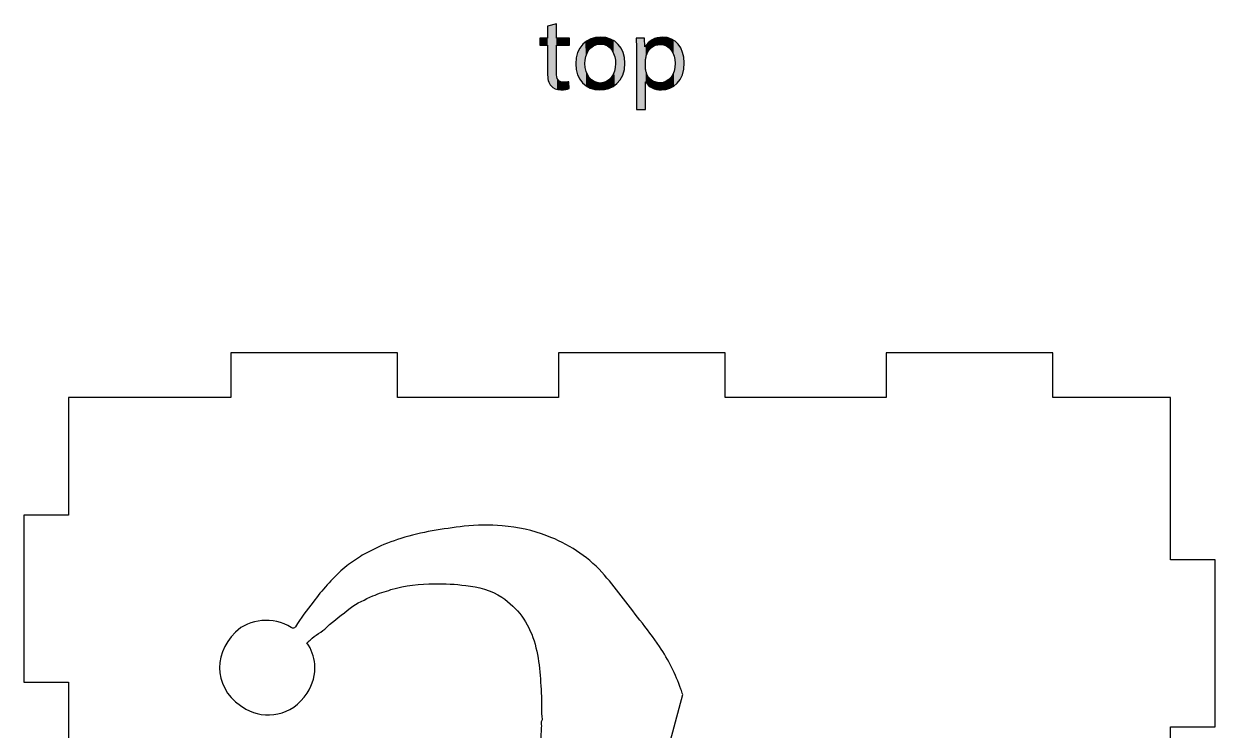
# Model space of a CAD drawing. Extents: x 33 to 452, y -592 to -16.
# Drawn here: x 33.6 to 113.6, y -63.9 to -16.5 of the extents above; entities that cross this region are included whole.
import ezdxf

# ---------------------------------------------------------------- set-up
doc = ezdxf.new("R2010")
doc.units = 0
doc.layers.add('LAYER_1', color=7, linetype='CONTINUOUS')

# ---------------------------------------------------------------- blocks, each defined once
blk = doc.blocks.new('*U4')
at = {"layer": 'LAYER_1', "color": 250}
for points in [[(68.761, -20.024), (68.749, -16.615), (68.761, -16.612)], [(68.749, -19.743), (68.749, -16.615), (68.761, -20.024)], [(68.802, -20.265), (68.761, -16.612), (68.802, -16.601)], [(68.761, -20.024), (68.761, -16.612), (68.802, -20.265)], [(68.876, -20.467), (68.802, -16.601), (68.876, -16.581)], [(68.802, -20.265), (68.802, -16.601), (68.876, -20.467)], [(68.987, -20.625), (68.876, -16.581), (68.987, -16.552)], [(68.876, -20.467), (68.876, -16.581), (68.987, -20.625)], [(69.112, -20.736), (68.987, -16.552), (69.112, -16.518)], [(68.987, -20.625), (68.987, -16.552), (69.112, -20.736)], [(69.267, -20.817), (69.112, -16.518), (69.267, -16.477)], [(69.112, -20.736), (69.112, -16.518), (69.267, -20.817)], [(69.351, -20.84), (69.267, -16.477), (69.351, -16.454)], [(69.267, -20.817), (69.267, -16.477), (69.351, -20.84)], [(68.224, -17.896), (68.224, -17.427), (68.749, -17.896)], [(68.749, -17.896), (68.224, -17.427), (68.749, -17.427)], [(69.351, -20.84), (69.351, -19.722), (69.375, -20.847)], [(69.375, -20.847), (69.375, -20.002), (69.406, -20.856)], [(69.406, -20.856), (69.406, -20.115), (69.447, -20.867)], [(69.447, -20.867), (69.447, -20.197), (69.453, -20.867)], [(69.453, -20.867), (69.453, -20.209), (69.516, -20.873)], [(69.516, -20.873), (69.516, -20.283), (69.596, -20.879)], [(69.596, -20.879), (69.596, -20.336), (69.652, -20.884)], [(69.969, -20.86), (69.812, -20.38), (69.969, -20.37)], [(70.022, -20.846), (69.969, -20.37), (70.022, -20.367)], [(70.169, -20.807), (70.022, -20.367), (70.169, -20.338)]]:
    blk.add_solid(points, dxfattribs=at)
at = {"layer": 'LAYER_1', "color": 250, "extrusion": (0, 0, -1)}
for points in [[(-69.351, -17.896), (-69.351, -17.427), (-69.375, -17.896)], [(-69.375, -17.896), (-69.351, -17.427), (-69.375, -17.427)], [(-69.375, -17.896), (-69.375, -17.427), (-69.406, -17.896)], [(-69.406, -17.896), (-69.375, -17.427), (-69.406, -17.427)], [(-69.406, -17.896), (-69.406, -17.427), (-69.447, -17.896)], [(-69.447, -17.896), (-69.406, -17.427), (-69.447, -17.427)], [(-69.447, -17.896), (-69.447, -17.427), (-69.453, -17.896)], [(-69.453, -17.896), (-69.447, -17.427), (-69.453, -17.427)], [(-69.453, -17.896), (-69.453, -17.427), (-69.516, -17.896)], [(-69.516, -17.896), (-69.453, -17.427), (-69.516, -17.427)], [(-69.516, -17.896), (-69.516, -17.427), (-69.596, -17.896)], [(-69.596, -17.896), (-69.516, -17.427), (-69.596, -17.427)], [(-69.596, -17.896), (-69.596, -17.427), (-69.652, -17.896)], [(-69.652, -17.896), (-69.596, -17.427), (-69.652, -17.427)], [(-69.652, -17.896), (-69.652, -17.427), (-69.694, -17.896)], [(-69.694, -17.896), (-69.652, -17.427), (-69.694, -17.427)], [(-69.694, -17.896), (-69.694, -17.427), (-69.812, -17.896)], [(-69.812, -17.896), (-69.694, -17.427), (-69.812, -17.427)], [(-69.812, -17.896), (-69.812, -17.427), (-69.969, -17.896)], [(-69.969, -17.896), (-69.812, -17.427), (-69.969, -17.427)], [(-69.969, -17.896), (-69.969, -17.427), (-70.022, -17.896)], [(-70.022, -17.896), (-69.969, -17.427), (-70.022, -17.427)], [(-70.022, -17.896), (-70.022, -17.427), (-70.169, -17.896)], [(-70.169, -17.896), (-70.022, -17.427), (-70.169, -17.427)], [(-70.169, -17.896), (-70.169, -17.427), (-70.197, -17.896)], [(-70.197, -17.896), (-70.169, -17.427), (-70.197, -17.427)], [(-70.197, -17.896), (-70.197, -17.427), (-70.232, -17.896)], [(-70.232, -17.896), (-70.197, -17.427), (-70.232, -17.427)], [(-69.375, -20.847), (-69.351, -19.722), (-69.375, -20.002)], [(-69.406, -20.856), (-69.375, -20.002), (-69.406, -20.115)], [(-69.447, -20.867), (-69.406, -20.115), (-69.447, -20.197)], [(-69.453, -20.867), (-69.447, -20.197), (-69.453, -20.209)], [(-69.516, -20.873), (-69.453, -20.209), (-69.516, -20.283)], [(-69.596, -20.879), (-69.516, -20.283), (-69.596, -20.336)], [(-69.652, -20.884), (-69.596, -20.336), (-69.652, -20.355)], [(-69.652, -20.884), (-69.652, -20.355), (-69.694, -20.881)], [(-69.694, -20.881), (-69.652, -20.355), (-69.694, -20.369)], [(-69.694, -20.881), (-69.694, -20.369), (-69.812, -20.872)], [(-69.812, -20.872), (-69.694, -20.369), (-69.812, -20.38)], [(-69.812, -20.872), (-69.812, -20.38), (-69.969, -20.86)], [(-69.969, -20.86), (-69.969, -20.37), (-70.022, -20.846)], [(-70.022, -20.846), (-70.022, -20.367), (-70.169, -20.807)], [(-70.169, -20.807), (-70.169, -20.338), (-70.197, -20.8)]]:
    blk.add_solid(points, dxfattribs=at)
blk = doc.blocks.new('*U5')
at = {"layer": 'LAYER_1', "color": 250}
for points in [[(71.428, -18.37), (71.4, -17.606), (71.428, -17.589)], [(71.451, -18.325), (71.428, -17.589), (71.451, -17.576)], [(71.48, -18.278), (71.451, -17.576), (71.48, -17.559)], [(71.486, -18.268), (71.48, -17.559), (71.486, -17.555)], [(71.51, -18.228), (71.486, -17.555), (71.51, -17.541)], [(71.513, -18.224), (71.51, -17.541), (71.513, -17.539)], [(71.55, -18.175), (71.513, -17.539), (71.55, -17.522)], [(71.578, -18.139), (71.55, -17.522), (71.578, -17.509)], [(71.622, -18.093), (71.578, -17.509), (71.622, -17.489)], [(71.655, -18.058), (71.622, -17.489), (71.655, -17.474)], [(71.622, -18.093), (71.622, -17.489), (71.622, -17.489)], [(71.66, -18.054), (71.655, -17.474), (71.66, -17.472)], [(71.7, -18.02), (71.66, -17.472), (71.7, -17.458)], [(71.74, -17.987), (71.7, -17.458), (71.74, -17.444)], [(71.772, -17.967), (71.74, -17.444), (71.772, -17.433)], [(71.785, -17.958), (71.772, -17.433), (71.785, -17.429)], [(71.815, -17.939), (71.785, -17.429), (71.815, -17.419)], [(71.834, -17.927), (71.815, -17.419), (71.834, -17.414)], [(71.876, -17.907), (71.834, -17.414), (71.876, -17.405)], [(71.929, -17.882), (71.876, -17.405), (71.929, -17.392)], [(71.938, -17.878), (71.929, -17.392), (71.938, -17.39)], [(71.972, -17.867), (71.938, -17.39), (71.972, -17.382)], [(71.977, -17.866), (71.972, -17.382), (71.977, -17.381)], [(72.051, -17.842), (71.977, -17.381), (72.051, -17.371)], [(72.073, -17.838), (72.051, -17.371), (72.073, -17.368)], [(72.093, -17.834), (72.073, -17.368), (72.093, -17.365)], [(72.145, -17.825), (72.093, -17.365), (72.145, -17.358)], [(72.173, -17.82), (72.145, -17.358), (72.173, -17.357)], [(72.18, -17.819), (72.173, -17.357), (72.18, -17.356)], [(72.262, -17.814), (72.18, -17.356), (72.262, -17.353)], [(72.29, -17.813), (72.262, -17.353), (72.29, -17.351)], [(72.304, -17.812), (72.29, -17.351), (72.304, -17.351)], [(72.318, -17.813), (72.304, -17.351), (72.318, -17.35)], [(72.304, -17.812), (72.304, -17.351), (72.318, -17.813)], [(72.318, -17.813), (72.318, -17.35), (72.399, -17.818)], [(72.399, -17.818), (72.399, -17.354), (72.436, -17.82)], [(72.436, -17.82), (72.436, -17.355), (72.497, -17.832)], [(72.497, -17.832), (72.497, -17.358), (72.503, -17.834)], [(72.503, -17.834), (72.503, -17.359), (72.557, -17.844)], [(72.557, -17.844), (72.557, -17.367), (72.57, -17.849)], [(72.57, -17.849), (72.57, -17.369), (72.604, -17.86)], [(72.604, -17.86), (72.604, -17.373), (72.668, -17.883)], [(72.668, -17.883), (72.668, -17.382), (72.668, -17.883)], [(72.668, -17.883), (72.668, -17.383), (72.699, -17.898)], [(72.699, -17.898), (72.699, -17.39), (72.77, -17.935)], [(72.77, -17.935), (72.77, -17.407), (72.789, -17.948)], [(72.789, -17.948), (72.789, -17.412), (72.83, -17.976)], [(72.83, -17.976), (72.83, -17.422), (72.862, -17.998)], [(72.862, -17.998), (72.862, -17.433), (72.871, -18.006)], [(72.871, -18.006), (72.871, -17.437), (72.874, -18.009)], [(72.874, -18.009), (72.874, -17.438), (72.945, -18.072)], [(72.945, -18.072), (72.945, -17.463), (72.953, -18.081)], [(72.953, -18.081), (72.953, -17.466), (72.984, -18.116)], [(72.984, -18.116), (72.984, -17.477), (73.016, -18.153)], [(73.016, -18.153), (73.016, -17.492), (73.019, -18.156)], [(73.019, -18.156), (73.019, -17.494), (73.025, -18.164)], [(73.025, -18.164), (73.025, -17.497), (73.085, -18.247)], [(73.085, -18.247), (73.085, -17.525), (73.091, -18.259)], [(73.091, -18.259), (73.091, -17.528), (73.128, -18.33)], [(73.128, -18.33), (73.128, -17.546), (73.149, -18.37)], [(73.149, -18.37), (73.149, -17.558), (73.156, -18.384)], [(73.156, -18.384), (73.156, -17.563), (73.19, -18.449)], [(73.19, -18.449), (73.19, -17.584), (73.241, -18.603)], [(70.769, -19.886), (70.764, -18.407), (70.769, -18.389)], [(70.831, -20.027), (70.769, -18.389), (70.831, -18.249)], [(70.769, -19.886), (70.769, -18.389), (70.831, -20.027)], [(70.84, -20.043), (70.831, -18.249), (70.84, -18.229)], [(70.831, -20.027), (70.831, -18.249), (70.84, -20.043)], [(70.911, -20.17), (70.84, -18.229), (70.911, -18.103)], [(70.84, -20.043), (70.84, -18.229), (70.911, -20.17)], [(70.923, -20.188), (70.911, -18.103), (70.923, -18.081)], [(70.911, -20.17), (70.911, -18.103), (70.923, -20.188)], [(71.003, -20.302), (70.923, -18.081), (71.003, -17.969)], [(70.923, -20.188), (70.923, -18.081), (71.003, -20.302)], [(71.019, -20.32), (71.003, -17.969), (71.019, -17.946)], [(71.003, -20.302), (71.003, -17.969), (71.019, -20.32)], [(71.107, -20.421), (71.019, -17.946), (71.107, -17.847)], [(71.019, -20.32), (71.019, -17.946), (71.107, -20.421)], [(71.127, -20.44), (71.107, -17.847), (71.127, -17.824)], [(71.107, -20.421), (71.107, -17.847), (71.127, -20.44)], [(71.221, -20.528), (71.127, -17.824), (71.221, -17.738)], [(71.127, -20.44), (71.127, -17.824), (71.221, -20.528)], [(71.246, -20.546), (71.221, -17.738), (71.246, -17.715)], [(71.221, -20.528), (71.221, -17.738), (71.246, -20.546)], [(71.262, -20.558), (71.246, -17.715), (71.262, -17.704)], [(71.246, -20.546), (71.246, -17.715), (71.262, -20.558)], [(71.277, -18.886), (71.262, -17.704), (71.277, -17.693)], [(71.281, -18.862), (71.277, -17.693), (71.281, -17.689)], [(71.322, -18.65), (71.281, -17.689), (71.322, -17.659)], [(71.338, -18.606), (71.322, -17.659), (71.338, -17.648)], [(71.346, -18.582), (71.338, -17.648), (71.346, -17.642)], [(71.375, -18.499), (71.346, -17.642), (71.375, -17.62)], [(71.4, -18.428), (71.375, -17.62), (71.4, -17.606)], [(73.241, -18.603), (73.241, -17.615), (73.262, -18.665)], [(73.262, -18.665), (73.262, -17.628), (73.263, -18.668)], [(73.263, -18.668), (73.263, -17.629), (73.288, -18.803)], [(73.288, -18.803), (73.288, -17.649), (73.299, -18.859)], [(73.299, -18.859), (73.299, -17.657), (73.305, -18.893)], [(73.305, -18.893), (73.305, -17.662), (73.319, -19.113)], [(70.647, -19.344), (70.639, -19.148), (70.647, -18.951)], [(70.671, -19.531), (70.647, -18.941), (70.671, -18.758)], [(70.647, -19.347), (70.647, -18.951), (70.647, -18.941)], [(70.647, -19.347), (70.647, -18.941), (70.671, -19.531)], [(70.647, -19.344), (70.647, -18.951), (70.647, -19.347)], [(70.673, -19.538), (70.671, -18.758), (70.673, -18.746)], [(70.671, -19.531), (70.671, -18.758), (70.673, -19.538)], [(70.71, -19.707), (70.673, -18.746), (70.71, -18.577)], [(70.673, -19.538), (70.673, -18.746), (70.71, -19.707)], [(70.714, -19.717), (70.71, -18.577), (70.714, -18.561)], [(70.71, -19.707), (70.71, -18.577), (70.714, -19.717)], [(70.764, -19.872), (70.714, -18.561), (70.764, -18.407)], [(70.714, -19.717), (70.714, -18.561), (70.764, -19.872)], [(70.764, -19.872), (70.764, -18.407), (70.769, -19.886)], [(71.262, -20.558), (71.262, -19.127), (71.277, -20.57)], [(73.319, -20.539), (73.305, -19.302), (73.319, -19.113)], [(71.277, -20.57), (71.277, -19.333), (71.281, -20.573)], [(71.281, -20.573), (71.281, -19.396), (71.322, -20.604)], [(71.322, -20.604), (71.322, -19.576), (71.338, -20.616)], [(71.338, -20.616), (71.338, -19.644), (71.346, -20.622)], [(71.346, -20.622), (71.346, -19.664), (71.375, -20.639)], [(71.375, -20.639), (71.375, -19.735), (71.4, -20.654)], [(71.4, -20.654), (71.4, -19.795), (71.428, -20.672)], [(71.428, -20.672), (71.428, -19.865), (71.451, -20.685)], [(71.451, -20.685), (71.451, -19.904), (71.48, -20.702)], [(71.48, -20.702), (71.48, -19.954), (71.486, -20.705)], [(71.486, -20.705), (71.486, -19.965), (71.51, -20.717)], [(71.51, -20.717), (71.51, -19.999), (71.513, -20.718)], [(73.085, -20.69), (73.025, -20.057), (73.085, -19.974)], [(73.091, -20.687), (73.085, -19.974), (73.091, -19.965)], [(73.128, -20.667), (73.091, -19.965), (73.128, -19.901)], [(73.149, -20.656), (73.128, -19.901), (73.149, -19.865)], [(73.156, -20.652), (73.149, -19.865), (73.156, -19.847)], [(73.19, -20.629), (73.156, -19.847), (73.19, -19.765)], [(73.241, -20.595), (73.19, -19.765), (73.241, -19.641)], [(73.262, -20.582), (73.241, -19.641), (73.262, -19.551)], [(73.263, -20.581), (73.262, -19.551), (73.263, -19.546)], [(73.288, -20.564), (73.263, -19.546), (73.288, -19.435)], [(73.299, -20.555), (73.288, -19.435), (73.299, -19.389)], [(73.305, -20.55), (73.299, -19.389), (73.305, -19.302)], [(71.513, -20.718), (71.513, -20.004), (71.55, -20.736)], [(71.55, -20.736), (71.55, -20.056), (71.578, -20.749)], [(71.578, -20.749), (71.578, -20.088), (71.622, -20.769)], [(71.622, -20.769), (71.622, -20.139), (71.622, -20.769)], [(71.622, -20.769), (71.622, -20.139), (71.655, -20.781)], [(71.655, -20.781), (71.655, -20.17), (71.66, -20.783)], [(71.66, -20.783), (71.66, -20.175), (71.7, -20.797)], [(71.7, -20.797), (71.7, -20.213), (71.74, -20.811)], [(71.74, -20.811), (71.74, -20.243), (71.772, -20.822)], [(71.772, -20.822), (71.772, -20.267), (71.785, -20.825)], [(71.785, -20.825), (71.785, -20.277), (71.815, -20.832)], [(71.815, -20.832), (71.815, -20.294), (71.834, -20.837)], [(71.834, -20.837), (71.834, -20.306), (71.876, -20.847)], [(71.876, -20.847), (71.876, -20.33), (71.929, -20.86)], [(71.929, -20.86), (71.929, -20.354), (71.938, -20.861)], [(71.938, -20.861), (71.938, -20.357), (71.972, -20.866)], [(71.972, -20.866), (71.972, -20.373), (71.977, -20.867)], [(71.977, -20.867), (71.977, -20.374), (72.051, -20.877)], [(72.051, -20.877), (72.051, -20.397), (72.073, -20.88)], [(72.073, -20.88), (72.073, -20.404), (72.093, -20.883)], [(72.093, -20.883), (72.093, -20.407), (72.145, -20.885)], [(72.145, -20.885), (72.145, -20.416), (72.173, -20.887)], [(72.173, -20.887), (72.173, -20.421), (72.18, -20.887)], [(72.18, -20.887), (72.18, -20.423), (72.262, -20.891)], [(72.304, -20.887), (72.29, -20.429), (72.304, -20.428)], [(72.318, -20.886), (72.304, -20.428), (72.318, -20.427)], [(72.399, -20.879), (72.318, -20.427), (72.399, -20.423)], [(72.436, -20.876), (72.399, -20.423), (72.436, -20.416)], [(72.497, -20.871), (72.436, -20.416), (72.497, -20.405)], [(72.503, -20.871), (72.497, -20.405), (72.503, -20.404)], [(72.557, -20.866), (72.503, -20.404), (72.557, -20.387)], [(72.57, -20.865), (72.557, -20.387), (72.57, -20.383)], [(72.604, -20.856), (72.57, -20.383), (72.604, -20.373)], [(72.668, -20.839), (72.604, -20.373), (72.668, -20.345)], [(72.699, -20.831), (72.668, -20.344), (72.699, -20.331)], [(72.668, -20.839), (72.668, -20.345), (72.668, -20.344)], [(72.77, -20.813), (72.699, -20.331), (72.77, -20.289)], [(72.789, -20.807), (72.77, -20.289), (72.789, -20.278)], [(72.83, -20.797), (72.789, -20.278), (72.83, -20.247)], [(72.862, -20.788), (72.83, -20.247), (72.862, -20.223)], [(72.871, -20.786), (72.862, -20.223), (72.871, -20.216)], [(72.874, -20.785), (72.871, -20.216), (72.874, -20.214)], [(72.945, -20.755), (72.874, -20.214), (72.945, -20.147)], [(72.953, -20.752), (72.945, -20.147), (72.953, -20.14)], [(72.984, -20.74), (72.953, -20.14), (72.984, -20.105)], [(73.016, -20.726), (72.984, -20.105), (73.016, -20.067)], [(73.019, -20.724), (73.016, -20.067), (73.019, -20.064)], [(73.025, -20.721), (73.019, -20.064), (73.025, -20.057)]]:
    blk.add_solid(points, dxfattribs=at)
at = {"layer": 'LAYER_1', "color": 250, "extrusion": (0, 0, -1)}
for points in [[(-71.428, -18.37), (-71.428, -17.589), (-71.451, -18.325)], [(-71.451, -18.325), (-71.451, -17.576), (-71.48, -18.278)], [(-71.48, -18.278), (-71.48, -17.559), (-71.486, -18.268)], [(-71.486, -18.268), (-71.486, -17.555), (-71.51, -18.228)], [(-71.51, -18.228), (-71.51, -17.541), (-71.513, -18.224)], [(-71.513, -18.224), (-71.513, -17.539), (-71.55, -18.175)], [(-71.55, -18.175), (-71.55, -17.522), (-71.578, -18.139)], [(-71.578, -18.139), (-71.578, -17.509), (-71.622, -18.093)], [(-71.622, -18.093), (-71.622, -17.489), (-71.622, -18.093)], [(-71.622, -18.093), (-71.622, -17.489), (-71.655, -18.058)], [(-71.655, -18.058), (-71.655, -17.474), (-71.66, -18.054)], [(-71.66, -18.054), (-71.66, -17.472), (-71.7, -18.02)], [(-71.7, -18.02), (-71.7, -17.458), (-71.74, -17.987)], [(-71.74, -17.987), (-71.74, -17.444), (-71.772, -17.967)], [(-71.772, -17.967), (-71.772, -17.433), (-71.785, -17.958)], [(-71.785, -17.958), (-71.785, -17.429), (-71.815, -17.939)], [(-71.815, -17.939), (-71.815, -17.419), (-71.834, -17.927)], [(-71.834, -17.927), (-71.834, -17.414), (-71.876, -17.907)], [(-71.876, -17.907), (-71.876, -17.405), (-71.929, -17.882)], [(-71.929, -17.882), (-71.929, -17.392), (-71.938, -17.878)], [(-71.938, -17.878), (-71.938, -17.39), (-71.972, -17.867)], [(-71.972, -17.867), (-71.972, -17.382), (-71.977, -17.866)], [(-71.977, -17.866), (-71.977, -17.381), (-72.051, -17.842)], [(-72.051, -17.842), (-72.051, -17.371), (-72.073, -17.838)], [(-72.073, -17.838), (-72.073, -17.368), (-72.093, -17.834)], [(-72.093, -17.834), (-72.093, -17.365), (-72.145, -17.825)], [(-72.145, -17.825), (-72.145, -17.358), (-72.173, -17.82)], [(-72.173, -17.82), (-72.173, -17.357), (-72.18, -17.819)], [(-72.18, -17.819), (-72.18, -17.356), (-72.262, -17.814)], [(-72.262, -17.814), (-72.262, -17.353), (-72.29, -17.813)], [(-72.29, -17.813), (-72.29, -17.351), (-72.304, -17.812)], [(-72.399, -17.818), (-72.318, -17.35), (-72.399, -17.354)], [(-72.436, -17.82), (-72.399, -17.354), (-72.436, -17.355)], [(-72.497, -17.832), (-72.436, -17.355), (-72.497, -17.358)], [(-72.503, -17.834), (-72.497, -17.358), (-72.503, -17.359)], [(-72.557, -17.844), (-72.503, -17.359), (-72.557, -17.367)], [(-72.57, -17.849), (-72.557, -17.367), (-72.57, -17.369)], [(-72.604, -17.86), (-72.57, -17.369), (-72.604, -17.373)], [(-72.668, -17.883), (-72.604, -17.373), (-72.668, -17.382)], [(-72.668, -17.883), (-72.668, -17.382), (-72.668, -17.383)], [(-72.699, -17.898), (-72.668, -17.383), (-72.699, -17.39)], [(-72.77, -17.935), (-72.699, -17.39), (-72.77, -17.407)], [(-72.789, -17.948), (-72.77, -17.407), (-72.789, -17.412)], [(-72.83, -17.976), (-72.789, -17.412), (-72.83, -17.422)], [(-72.862, -17.998), (-72.83, -17.422), (-72.862, -17.433)], [(-72.871, -18.006), (-72.862, -17.433), (-72.871, -17.437)], [(-72.874, -18.009), (-72.871, -17.437), (-72.874, -17.438)], [(-72.945, -18.072), (-72.874, -17.438), (-72.945, -17.463)], [(-72.953, -18.081), (-72.945, -17.463), (-72.953, -17.466)], [(-72.984, -18.116), (-72.953, -17.466), (-72.984, -17.477)], [(-73.016, -18.153), (-72.984, -17.477), (-73.016, -17.492)], [(-73.019, -18.156), (-73.016, -17.492), (-73.019, -17.494)], [(-73.025, -18.164), (-73.019, -17.494), (-73.025, -17.497)], [(-73.085, -18.247), (-73.025, -17.497), (-73.085, -17.525)], [(-73.091, -18.259), (-73.085, -17.525), (-73.091, -17.528)], [(-73.128, -18.33), (-73.091, -17.528), (-73.128, -17.546)], [(-73.149, -18.37), (-73.128, -17.546), (-73.149, -17.558)], [(-73.156, -18.384), (-73.149, -17.558), (-73.156, -17.563)], [(-73.19, -18.449), (-73.156, -17.563), (-73.19, -17.584)], [(-73.241, -18.603), (-73.19, -17.584), (-73.241, -17.615)], [(-71.262, -19.127), (-71.262, -17.704), (-71.277, -18.886)], [(-71.277, -18.886), (-71.277, -17.693), (-71.281, -18.862)], [(-71.281, -18.862), (-71.281, -17.689), (-71.322, -18.65)], [(-71.322, -18.65), (-71.322, -17.659), (-71.338, -18.606)], [(-71.338, -18.606), (-71.338, -17.648), (-71.346, -18.582)], [(-71.346, -18.582), (-71.346, -17.642), (-71.375, -18.499)], [(-71.375, -18.499), (-71.375, -17.62), (-71.4, -18.428)], [(-71.4, -18.428), (-71.4, -17.606), (-71.428, -18.37)], [(-73.262, -18.665), (-73.241, -17.615), (-73.262, -17.628)], [(-73.263, -18.668), (-73.262, -17.628), (-73.263, -17.629)], [(-73.288, -18.803), (-73.263, -17.629), (-73.288, -17.649)], [(-73.299, -18.859), (-73.288, -17.649), (-73.299, -17.657)], [(-73.305, -18.893), (-73.299, -17.657), (-73.305, -17.662)], [(-73.319, -19.113), (-73.305, -17.662), (-73.319, -17.673)], [(-73.319, -20.539), (-73.319, -17.673), (-73.386, -20.484)], [(-73.386, -20.484), (-73.319, -17.673), (-73.386, -17.724)], [(-73.386, -20.484), (-73.386, -17.724), (-73.413, -20.461)], [(-73.413, -20.461), (-73.386, -17.724), (-73.413, -17.75)], [(-73.413, -20.461), (-73.413, -17.75), (-73.498, -20.374)], [(-73.498, -20.374), (-73.413, -17.75), (-73.498, -17.833)], [(-73.498, -20.374), (-73.498, -17.833), (-73.527, -20.344)], [(-73.527, -20.344), (-73.498, -17.833), (-73.527, -17.867)], [(-73.527, -20.344), (-73.527, -17.867), (-73.6, -20.252)], [(-73.6, -20.252), (-73.527, -17.867), (-73.6, -17.954)], [(-73.6, -20.252), (-73.6, -17.954), (-73.631, -20.212)], [(-73.631, -20.212), (-73.6, -17.954), (-73.631, -18)], [(-73.631, -20.212), (-73.631, -18), (-73.689, -20.118)], [(-73.689, -20.118), (-73.631, -18), (-73.689, -18.086)], [(-73.689, -20.118), (-73.689, -18.086), (-73.723, -20.065)], [(-73.723, -20.065), (-73.689, -18.086), (-73.723, -18.148)], [(-73.723, -20.065), (-73.723, -18.148), (-73.767, -19.973)], [(-73.767, -19.973), (-73.723, -18.148), (-73.767, -18.229)], [(-73.767, -19.973), (-73.767, -18.229), (-73.8, -19.902)], [(-73.8, -19.902), (-73.767, -18.229), (-73.8, -18.31)], [(-73.8, -19.902), (-73.8, -18.31), (-73.831, -19.816)], [(-73.831, -19.816), (-73.8, -18.31), (-73.831, -18.383)], [(-73.831, -19.816), (-73.831, -18.383), (-73.863, -19.724)], [(-73.863, -19.724), (-73.831, -18.383), (-73.863, -18.488)], [(-71.277, -20.57), (-71.262, -19.127), (-71.277, -19.333)], [(-73.863, -19.724), (-73.863, -18.488), (-73.882, -19.647)], [(-73.882, -19.647), (-73.863, -18.488), (-73.882, -18.547)], [(-73.882, -19.647), (-73.882, -18.547), (-73.91, -19.529)], [(-73.91, -19.529), (-73.882, -18.547), (-73.91, -18.679)], [(-73.91, -19.529), (-73.91, -18.679), (-73.919, -19.466)], [(-73.919, -19.466), (-73.91, -18.679), (-73.919, -18.72)], [(-73.919, -19.466), (-73.919, -18.72), (-73.939, -19.319)], [(-73.939, -19.319), (-73.919, -18.72), (-73.939, -18.883)], [(-73.939, -19.319), (-73.939, -18.883), (-73.941, -19.266)], [(-73.941, -19.266), (-73.939, -18.883), (-73.941, -18.902)], [(-73.941, -19.266), (-73.941, -18.902), (-73.949, -19.092)], [(-71.281, -20.573), (-71.277, -19.333), (-71.281, -19.396)], [(-71.322, -20.604), (-71.281, -19.396), (-71.322, -19.576)], [(-71.338, -20.616), (-71.322, -19.576), (-71.338, -19.644)], [(-71.346, -20.622), (-71.338, -19.644), (-71.346, -19.664)], [(-71.375, -20.639), (-71.346, -19.664), (-71.375, -19.735)], [(-71.4, -20.654), (-71.375, -19.735), (-71.4, -19.795)], [(-71.428, -20.672), (-71.4, -19.795), (-71.428, -19.865)], [(-71.451, -20.685), (-71.428, -19.865), (-71.451, -19.904)], [(-71.48, -20.702), (-71.451, -19.904), (-71.48, -19.954)], [(-71.486, -20.705), (-71.48, -19.954), (-71.486, -19.965)], [(-71.51, -20.717), (-71.486, -19.965), (-71.51, -19.999)], [(-71.513, -20.718), (-71.51, -19.999), (-71.513, -20.004)], [(-73.085, -20.69), (-73.085, -19.974), (-73.091, -20.687)], [(-73.091, -20.687), (-73.091, -19.965), (-73.128, -20.667)], [(-73.128, -20.667), (-73.128, -19.901), (-73.149, -20.656)], [(-73.149, -20.656), (-73.149, -19.865), (-73.156, -20.652)], [(-73.156, -20.652), (-73.156, -19.847), (-73.19, -20.629)], [(-73.19, -20.629), (-73.19, -19.765), (-73.241, -20.595)], [(-73.241, -20.595), (-73.241, -19.641), (-73.262, -20.582)], [(-73.262, -20.582), (-73.262, -19.551), (-73.263, -20.581)], [(-73.263, -20.581), (-73.263, -19.546), (-73.288, -20.564)], [(-73.288, -20.564), (-73.288, -19.435), (-73.299, -20.555)], [(-73.299, -20.555), (-73.299, -19.389), (-73.305, -20.55)], [(-73.305, -20.55), (-73.305, -19.302), (-73.319, -20.539)], [(-71.55, -20.736), (-71.513, -20.004), (-71.55, -20.056)], [(-71.578, -20.749), (-71.55, -20.056), (-71.578, -20.088)], [(-71.622, -20.769), (-71.578, -20.088), (-71.622, -20.139)], [(-71.622, -20.769), (-71.622, -20.139), (-71.622, -20.139)], [(-71.655, -20.781), (-71.622, -20.139), (-71.655, -20.17)], [(-71.66, -20.783), (-71.655, -20.17), (-71.66, -20.175)], [(-71.7, -20.797), (-71.66, -20.175), (-71.7, -20.213)], [(-71.74, -20.811), (-71.7, -20.213), (-71.74, -20.243)], [(-71.772, -20.822), (-71.74, -20.243), (-71.772, -20.267)], [(-71.785, -20.825), (-71.772, -20.267), (-71.785, -20.277)], [(-71.815, -20.832), (-71.785, -20.277), (-71.815, -20.294)], [(-71.834, -20.837), (-71.815, -20.294), (-71.834, -20.306)], [(-71.876, -20.847), (-71.834, -20.306), (-71.876, -20.33)], [(-71.929, -20.86), (-71.876, -20.33), (-71.929, -20.354)], [(-71.938, -20.861), (-71.929, -20.354), (-71.938, -20.357)], [(-71.972, -20.866), (-71.938, -20.357), (-71.972, -20.373)], [(-71.977, -20.867), (-71.972, -20.373), (-71.977, -20.374)], [(-72.051, -20.877), (-71.977, -20.374), (-72.051, -20.397)], [(-72.073, -20.88), (-72.051, -20.397), (-72.073, -20.404)], [(-72.093, -20.883), (-72.073, -20.404), (-72.093, -20.407)], [(-72.145, -20.885), (-72.093, -20.407), (-72.145, -20.416)], [(-72.173, -20.887), (-72.145, -20.416), (-72.173, -20.421)], [(-72.18, -20.887), (-72.173, -20.421), (-72.18, -20.423)], [(-72.262, -20.891), (-72.18, -20.423), (-72.262, -20.427)], [(-72.262, -20.891), (-72.262, -20.427), (-72.29, -20.889)], [(-72.29, -20.889), (-72.262, -20.427), (-72.29, -20.429)], [(-72.29, -20.889), (-72.29, -20.429), (-72.304, -20.887)], [(-72.304, -20.887), (-72.304, -20.428), (-72.318, -20.886)], [(-72.318, -20.886), (-72.318, -20.427), (-72.399, -20.879)], [(-72.399, -20.879), (-72.399, -20.423), (-72.436, -20.876)], [(-72.436, -20.876), (-72.436, -20.416), (-72.497, -20.871)], [(-72.497, -20.871), (-72.497, -20.405), (-72.503, -20.871)], [(-72.503, -20.871), (-72.503, -20.404), (-72.557, -20.866)], [(-72.557, -20.866), (-72.557, -20.387), (-72.57, -20.865)], [(-72.57, -20.865), (-72.57, -20.383), (-72.604, -20.856)], [(-72.604, -20.856), (-72.604, -20.373), (-72.668, -20.839)], [(-72.668, -20.839), (-72.668, -20.344), (-72.699, -20.831)], [(-72.668, -20.839), (-72.668, -20.345), (-72.668, -20.839)], [(-72.699, -20.831), (-72.699, -20.331), (-72.77, -20.813)], [(-72.77, -20.813), (-72.77, -20.289), (-72.789, -20.807)], [(-72.789, -20.807), (-72.789, -20.278), (-72.83, -20.797)], [(-72.83, -20.797), (-72.83, -20.247), (-72.862, -20.788)], [(-72.862, -20.788), (-72.862, -20.223), (-72.871, -20.786)], [(-72.871, -20.786), (-72.871, -20.216), (-72.874, -20.785)], [(-72.874, -20.785), (-72.874, -20.214), (-72.945, -20.755)], [(-72.945, -20.755), (-72.945, -20.147), (-72.953, -20.752)], [(-72.953, -20.752), (-72.953, -20.14), (-72.984, -20.74)], [(-72.984, -20.74), (-72.984, -20.105), (-73.016, -20.726)], [(-73.016, -20.726), (-73.016, -20.067), (-73.019, -20.724)], [(-73.019, -20.724), (-73.019, -20.064), (-73.025, -20.721)], [(-73.025, -20.721), (-73.025, -20.057), (-73.085, -20.69)]]:
    blk.add_solid(points, dxfattribs=at)
blk = doc.blocks.new('*U6')
at = {"layer": 'LAYER_1', "color": 250, "extrusion": (0, 0, -1)}
for points in [[(-74.727, -18.533), (-74.699, -17.427), (-74.727, -17.427)], [(-74.727, -22.2), (-74.727, -17.427), (-75.252, -22.2)], [(-75.252, -22.2), (-74.727, -17.427), (-75.252, -17.427)], [(-75.252, -22.2), (-75.252, -17.427), (-75.28, -22.2)], [(-75.28, -22.2), (-75.252, -17.427), (-75.28, -18.008)], [(-75.702, -18.074), (-75.702, -17.577), (-75.73, -18.048)], [(-75.73, -18.048), (-75.73, -17.559), (-75.779, -18.015)], [(-75.779, -18.015), (-75.779, -17.526), (-75.783, -18.012)], [(-75.783, -18.012), (-75.783, -17.524), (-75.831, -17.98)], [(-75.831, -17.98), (-75.831, -17.501), (-75.861, -17.959)], [(-75.861, -17.959), (-75.861, -17.487), (-75.94, -17.923)], [(-75.94, -17.923), (-75.94, -17.449), (-75.973, -17.908)], [(-75.973, -17.908), (-75.973, -17.439), (-76.002, -17.894)], [(-76.002, -17.894), (-76.002, -17.429), (-76.069, -17.876)], [(-76.069, -17.876), (-76.069, -17.408), (-76.111, -17.865)], [(-76.111, -17.865), (-76.111, -17.395), (-76.126, -17.861)], [(-76.126, -17.861), (-76.126, -17.392), (-76.153, -17.854)], [(-76.153, -17.854), (-76.153, -17.387), (-76.287, -17.842)], [(-76.287, -17.842), (-76.287, -17.363), (-76.297, -17.841)], [(-76.297, -17.841), (-76.297, -17.361), (-76.308, -17.84)], [(-76.518, -17.862), (-76.497, -17.35), (-76.518, -17.352)], [(-76.538, -17.866), (-76.518, -17.352), (-76.538, -17.354)], [(-76.624, -17.892), (-76.538, -17.354), (-76.624, -17.364)], [(-76.643, -17.898), (-76.624, -17.364), (-76.643, -17.366)], [(-76.687, -17.918), (-76.643, -17.366), (-76.687, -17.37)], [(-76.723, -17.933), (-76.687, -17.37), (-76.723, -17.374)], [(-76.74, -17.941), (-76.723, -17.374), (-76.74, -17.376)], [(-76.794, -17.973), (-76.74, -17.376), (-76.794, -17.382)], [(-76.814, -17.985), (-76.794, -17.382), (-76.814, -17.389)], [(-76.83, -17.995), (-76.814, -17.389), (-76.83, -17.394)], [(-76.899, -18.048), (-76.83, -17.394), (-76.899, -17.417)], [(-76.913, -18.059), (-76.899, -17.417), (-76.913, -17.422)], [(-76.969, -18.114), (-76.913, -17.422), (-76.969, -17.441)], [(-76.976, -18.121), (-76.969, -17.441), (-76.976, -17.444)], [(-76.988, -18.133), (-76.976, -17.444), (-76.988, -17.448)], [(-77.046, -18.202), (-76.988, -17.448), (-77.046, -17.467)], [(-77.056, -18.215), (-77.046, -17.467), (-77.056, -17.471)], [(-77.067, -18.231), (-77.056, -17.471), (-77.067, -17.474)], [(-77.108, -18.292), (-77.067, -17.474), (-77.108, -17.499)], [(-77.116, -18.305), (-77.108, -17.499), (-77.116, -17.505)], [(-77.162, -18.39), (-77.116, -17.505), (-77.162, -17.533)], [(-77.169, -18.403), (-77.162, -17.533), (-77.169, -17.537)], [(-77.209, -18.507), (-77.169, -17.537), (-77.209, -17.561)], [(-77.23, -18.563), (-77.209, -17.561), (-77.23, -17.574)], [(-77.247, -18.608), (-77.23, -17.574), (-77.247, -17.584)], [(-77.25, -18.616), (-77.247, -17.584), (-77.25, -17.586)], [(-77.299, -18.846), (-77.25, -17.586), (-77.299, -17.616)], [(-75.28, -22.2), (-75.28, -18.008), (-75.294, -22.2)], [(-75.294, -22.2), (-75.28, -18.008), (-75.294, -18.008)], [(-75.294, -22.2), (-75.294, -18.008), (-75.336, -22.2)], [(-75.336, -18.854), (-75.336, -17.947), (-75.344, -18.769)], [(-75.344, -18.769), (-75.344, -17.934), (-75.349, -18.726)], [(-75.349, -18.726), (-75.349, -17.928), (-75.35, -18.722)], [(-75.35, -18.722), (-75.35, -17.927), (-75.364, -18.662)], [(-75.364, -18.662), (-75.364, -17.906), (-75.378, -18.602)], [(-75.378, -18.602), (-75.378, -17.886), (-75.395, -18.552)], [(-75.395, -18.552), (-75.395, -17.861), (-75.417, -18.487)], [(-75.417, -18.487), (-75.417, -17.836), (-75.434, -18.438)], [(-75.434, -18.438), (-75.434, -17.817), (-75.435, -18.437)], [(-75.435, -18.437), (-75.435, -17.816), (-75.493, -18.327)], [(-75.493, -18.327), (-75.493, -17.75), (-75.51, -18.296)], [(-75.51, -18.296), (-75.51, -17.731), (-75.514, -18.288)], [(-75.514, -18.288), (-75.514, -17.727), (-75.535, -18.261)], [(-75.535, -18.261), (-75.535, -17.709), (-75.589, -18.191)], [(-75.589, -18.191), (-75.589, -17.662), (-75.614, -18.158)], [(-75.614, -18.158), (-75.614, -17.641), (-75.639, -18.134)], [(-75.639, -18.134), (-75.639, -17.618), (-75.651, -18.123)], [(-75.651, -18.123), (-75.651, -17.611), (-75.702, -18.074)], [(-77.299, -18.85), (-77.299, -17.616), (-77.299, -17.616)], [(-77.311, -19.024), (-77.299, -17.616), (-77.311, -17.623)], [(-77.316, -19.099), (-77.311, -17.623), (-77.316, -17.628)], [(-77.316, -20.562), (-77.316, -17.628), (-77.461, -20.438)], [(-77.461, -20.438), (-77.316, -17.628), (-77.461, -17.767)], [(-77.461, -20.438), (-77.461, -17.767), (-77.522, -20.358)], [(-77.522, -20.358), (-77.461, -17.767), (-77.522, -17.825)], [(-77.522, -20.358), (-77.522, -17.825), (-77.655, -20.182)], [(-77.655, -20.182), (-77.522, -17.825), (-77.655, -18.018)], [(-77.655, -20.182), (-77.655, -18.018), (-77.694, -20.101)], [(-77.694, -20.101), (-77.655, -18.018), (-77.694, -18.075)], [(-77.694, -20.101), (-77.694, -18.075), (-77.803, -19.869)], [(-77.803, -19.869), (-77.694, -18.075), (-77.803, -18.324)], [(-77.803, -19.869), (-77.803, -18.324), (-77.823, -19.794)], [(-77.823, -19.794), (-77.803, -18.324), (-77.823, -18.368)], [(-77.823, -19.794), (-77.823, -18.368), (-77.898, -19.499)], [(-77.898, -19.499), (-77.823, -18.368), (-77.898, -18.68)], [(-77.311, -20.567), (-77.311, -19.18), (-77.316, -20.562)], [(-77.898, -19.499), (-77.898, -18.68), (-77.904, -19.43)], [(-77.904, -19.43), (-77.898, -18.68), (-77.904, -18.702)], [(-77.904, -19.43), (-77.904, -18.702), (-77.932, -19.071)], [(-75.336, -20.359), (-75.336, -19.435), (-75.344, -20.359)], [(-75.344, -20.359), (-75.336, -19.435), (-75.344, -19.566)], [(-75.344, -20.359), (-75.344, -19.566), (-75.349, -20.359)], [(-75.349, -20.359), (-75.344, -19.566), (-75.349, -19.594)], [(-75.349, -20.359), (-75.349, -19.594), (-75.35, -20.359)], [(-75.35, -20.359), (-75.349, -19.594), (-75.35, -19.599)], [(-75.364, -20.379), (-75.35, -19.599), (-75.364, -19.687)], [(-75.378, -20.399), (-75.364, -19.687), (-75.378, -19.727)], [(-75.395, -20.423), (-75.378, -19.727), (-75.395, -19.777)], [(-75.417, -20.455), (-75.395, -19.777), (-75.417, -19.841)], [(-75.434, -20.478), (-75.417, -19.841), (-75.434, -19.872)], [(-75.435, -20.479), (-75.434, -19.872), (-75.435, -19.872)], [(-75.493, -20.54), (-75.435, -19.872), (-75.493, -19.98)], [(-75.51, -20.558), (-75.493, -19.98), (-75.51, -20.002)], [(-77.108, -20.703), (-77.108, -19.954), (-77.116, -20.698)], [(-77.116, -20.698), (-77.116, -19.939), (-77.162, -20.673)], [(-77.162, -20.673), (-77.162, -19.855), (-77.169, -20.67)], [(-77.169, -20.67), (-77.169, -19.839), (-77.209, -20.648)], [(-77.209, -20.648), (-77.209, -19.747), (-77.23, -20.636)], [(-77.23, -20.636), (-77.23, -19.682), (-77.247, -20.622)], [(-77.247, -20.622), (-77.247, -19.632), (-77.25, -20.619)], [(-77.25, -20.619), (-77.25, -19.616), (-77.299, -20.577)], [(-77.299, -20.577), (-77.299, -19.364), (-77.311, -20.567)], [(-77.299, -20.577), (-77.299, -19.379), (-77.299, -20.577)], [(-75.514, -20.562), (-75.51, -20.002), (-75.514, -20.007)], [(-75.535, -20.584), (-75.514, -20.007), (-75.535, -20.034)], [(-75.589, -20.626), (-75.535, -20.034), (-75.589, -20.103)], [(-75.614, -20.646), (-75.589, -20.103), (-75.614, -20.126)], [(-75.639, -20.666), (-75.614, -20.126), (-75.639, -20.15)], [(-75.651, -20.675), (-75.639, -20.15), (-75.651, -20.16)], [(-75.702, -20.705), (-75.651, -20.16), (-75.702, -20.208)], [(-75.73, -20.722), (-75.702, -20.208), (-75.73, -20.226)], [(-75.779, -20.751), (-75.73, -20.226), (-75.779, -20.258)], [(-75.783, -20.752), (-75.779, -20.258), (-75.783, -20.261)], [(-75.831, -20.77), (-75.783, -20.261), (-75.831, -20.293)], [(-75.861, -20.78), (-75.831, -20.293), (-75.861, -20.306)], [(-75.94, -20.809), (-75.861, -20.306), (-75.94, -20.341)], [(-75.973, -20.82), (-75.94, -20.341), (-75.973, -20.355)], [(-76.002, -20.831), (-75.973, -20.355), (-76.002, -20.363)], [(-76.069, -20.855), (-76.002, -20.363), (-76.069, -20.38)], [(-76.111, -20.86), (-76.069, -20.38), (-76.111, -20.391)], [(-76.126, -20.861), (-76.111, -20.391), (-76.126, -20.395)], [(-76.153, -20.864), (-76.126, -20.395), (-76.153, -20.397)], [(-76.287, -20.879), (-76.153, -20.397), (-76.287, -20.408)], [(-76.392, -20.891), (-76.392, -20.403), (-76.406, -20.89)], [(-76.406, -20.89), (-76.406, -20.402), (-76.427, -20.888)], [(-76.427, -20.888), (-76.427, -20.399), (-76.497, -20.881)], [(-76.497, -20.881), (-76.497, -20.387), (-76.518, -20.879)], [(-76.518, -20.879), (-76.518, -20.384), (-76.538, -20.877)], [(-76.538, -20.877), (-76.538, -20.378), (-76.624, -20.869)], [(-76.624, -20.869), (-76.624, -20.354), (-76.643, -20.867)], [(-76.643, -20.867), (-76.643, -20.346), (-76.687, -20.863)], [(-76.687, -20.863), (-76.687, -20.327), (-76.723, -20.852)], [(-76.723, -20.852), (-76.723, -20.313), (-76.74, -20.847)], [(-76.74, -20.847), (-76.74, -20.303), (-76.794, -20.831)], [(-76.794, -20.831), (-76.794, -20.272), (-76.814, -20.824)], [(-76.814, -20.824), (-76.814, -20.261), (-76.83, -20.82)], [(-76.83, -20.82), (-76.83, -20.249), (-76.899, -20.799)], [(-76.899, -20.799), (-76.899, -20.199), (-76.913, -20.795)], [(-76.913, -20.795), (-76.913, -20.185), (-76.969, -20.778)], [(-76.969, -20.778), (-76.969, -20.133), (-76.976, -20.774)], [(-76.976, -20.774), (-76.976, -20.127), (-76.988, -20.767)], [(-76.988, -20.767), (-76.988, -20.112), (-77.046, -20.736)], [(-77.046, -20.736), (-77.046, -20.045), (-77.056, -20.731)], [(-77.056, -20.731), (-77.056, -20.03), (-77.067, -20.725)], [(-77.067, -20.725), (-77.067, -20.014), (-77.108, -20.703)]]:
    blk.add_solid(points, dxfattribs=at)
at = {"layer": 'LAYER_1', "color": 250}
for points in [[(75.702, -18.074), (75.651, -17.611), (75.702, -17.577)], [(75.73, -18.048), (75.702, -17.577), (75.73, -17.559)], [(75.779, -18.015), (75.73, -17.559), (75.779, -17.526)], [(75.783, -18.012), (75.779, -17.526), (75.783, -17.524)], [(75.831, -17.98), (75.783, -17.524), (75.831, -17.501)], [(75.861, -17.959), (75.831, -17.501), (75.861, -17.487)], [(75.94, -17.923), (75.861, -17.487), (75.94, -17.449)], [(75.973, -17.908), (75.94, -17.449), (75.973, -17.439)], [(76.002, -17.894), (75.973, -17.439), (76.002, -17.429)], [(76.069, -17.876), (76.002, -17.429), (76.069, -17.408)], [(76.111, -17.865), (76.069, -17.408), (76.111, -17.395)], [(76.126, -17.861), (76.111, -17.395), (76.126, -17.392)], [(76.153, -17.854), (76.126, -17.392), (76.153, -17.387)], [(76.287, -17.842), (76.153, -17.387), (76.287, -17.363)], [(76.297, -17.841), (76.287, -17.363), (76.297, -17.361)], [(76.308, -17.84), (76.297, -17.361), (76.308, -17.361)], [(76.392, -17.844), (76.308, -17.361), (76.392, -17.356)], [(76.308, -17.84), (76.308, -17.361), (76.392, -17.844)], [(76.406, -17.845), (76.392, -17.356), (76.406, -17.355)], [(76.392, -17.844), (76.392, -17.356), (76.406, -17.845)], [(76.427, -17.846), (76.406, -17.355), (76.427, -17.354)], [(76.406, -17.845), (76.406, -17.355), (76.427, -17.846)], [(76.497, -17.859), (76.427, -17.354), (76.497, -17.35)], [(76.427, -17.846), (76.427, -17.354), (76.497, -17.859)], [(76.497, -17.859), (76.497, -17.35), (76.518, -17.862)], [(76.518, -17.862), (76.518, -17.352), (76.538, -17.866)], [(76.538, -17.866), (76.538, -17.354), (76.624, -17.892)], [(76.624, -17.892), (76.624, -17.364), (76.643, -17.898)], [(76.643, -17.898), (76.643, -17.366), (76.687, -17.918)], [(76.687, -17.918), (76.687, -17.37), (76.723, -17.933)], [(76.723, -17.933), (76.723, -17.374), (76.74, -17.941)], [(76.74, -17.941), (76.74, -17.376), (76.794, -17.973)], [(76.794, -17.973), (76.794, -17.382), (76.814, -17.985)], [(76.814, -17.985), (76.814, -17.389), (76.83, -17.995)], [(76.83, -17.995), (76.83, -17.394), (76.899, -18.048)], [(76.899, -18.048), (76.899, -17.417), (76.913, -18.059)], [(76.913, -18.059), (76.913, -17.422), (76.969, -18.114)], [(76.969, -18.114), (76.969, -17.441), (76.976, -18.121)], [(76.976, -18.121), (76.976, -17.444), (76.988, -18.133)], [(76.988, -18.133), (76.988, -17.448), (77.046, -18.202)], [(77.046, -18.202), (77.046, -17.467), (77.056, -18.215)], [(77.056, -18.215), (77.056, -17.471), (77.067, -18.231)], [(77.067, -18.231), (77.067, -17.474), (77.108, -18.292)], [(77.108, -18.292), (77.108, -17.499), (77.116, -18.305)], [(77.116, -18.305), (77.116, -17.505), (77.162, -18.39)], [(77.162, -18.39), (77.162, -17.533), (77.169, -18.403)], [(77.169, -18.403), (77.169, -17.537), (77.209, -18.507)], [(77.209, -18.507), (77.209, -17.561), (77.23, -18.563)], [(77.23, -18.563), (77.23, -17.574), (77.247, -18.608)], [(77.247, -18.608), (77.247, -17.584), (77.25, -18.616)], [(77.25, -18.616), (77.25, -17.586), (77.299, -18.846)], [(75.336, -22.2), (75.294, -18.008), (75.336, -17.947)], [(75.344, -18.769), (75.336, -17.947), (75.344, -17.934)], [(75.349, -18.726), (75.344, -17.934), (75.349, -17.928)], [(75.35, -18.722), (75.349, -17.928), (75.35, -17.927)], [(75.364, -18.662), (75.35, -17.927), (75.364, -17.906)], [(75.378, -18.602), (75.364, -17.906), (75.378, -17.886)], [(75.395, -18.552), (75.378, -17.886), (75.395, -17.861)], [(75.417, -18.487), (75.395, -17.861), (75.417, -17.836)], [(75.434, -18.438), (75.417, -17.836), (75.434, -17.817)], [(75.435, -18.437), (75.434, -17.817), (75.435, -17.816)], [(75.493, -18.327), (75.435, -17.816), (75.493, -17.75)], [(75.51, -18.296), (75.493, -17.75), (75.51, -17.731)], [(75.514, -18.288), (75.51, -17.731), (75.514, -17.727)], [(75.535, -18.261), (75.514, -17.727), (75.535, -17.709)], [(75.589, -18.191), (75.535, -17.709), (75.589, -17.662)], [(75.614, -18.158), (75.589, -17.662), (75.614, -17.641)], [(75.639, -18.134), (75.614, -17.641), (75.639, -17.618)], [(75.651, -18.123), (75.639, -17.618), (75.651, -17.611)], [(77.299, -18.846), (77.299, -17.616), (77.299, -18.85)], [(77.299, -18.85), (77.299, -17.616), (77.311, -19.024)], [(77.311, -19.024), (77.311, -17.623), (77.316, -19.099)], [(77.311, -20.567), (77.299, -19.364), (77.311, -19.18)], [(77.316, -20.562), (77.311, -19.18), (77.316, -19.099)], [(75.35, -20.359), (75.35, -19.599), (75.364, -20.379)], [(75.364, -20.379), (75.364, -19.687), (75.378, -20.399)], [(75.378, -20.399), (75.378, -19.727), (75.395, -20.423)], [(75.395, -20.423), (75.395, -19.777), (75.417, -20.455)], [(75.417, -20.455), (75.417, -19.841), (75.434, -20.478)], [(75.434, -20.478), (75.434, -19.872), (75.435, -20.479)], [(75.435, -20.479), (75.435, -19.872), (75.493, -20.54)], [(75.493, -20.54), (75.493, -19.98), (75.51, -20.558)], [(77.108, -20.703), (77.067, -20.014), (77.108, -19.954)], [(77.116, -20.698), (77.108, -19.954), (77.116, -19.939)], [(77.162, -20.673), (77.116, -19.939), (77.162, -19.855)], [(77.169, -20.67), (77.162, -19.855), (77.169, -19.839)], [(77.209, -20.648), (77.169, -19.839), (77.209, -19.747)], [(77.23, -20.636), (77.209, -19.747), (77.23, -19.682)], [(77.247, -20.622), (77.23, -19.682), (77.247, -19.632)], [(77.25, -20.619), (77.247, -19.632), (77.25, -19.616)], [(77.299, -20.577), (77.25, -19.616), (77.299, -19.379)], [(77.299, -20.577), (77.299, -19.379), (77.299, -19.364)], [(75.51, -20.558), (75.51, -20.002), (75.514, -20.562)], [(75.514, -20.562), (75.514, -20.007), (75.535, -20.584)], [(75.535, -20.584), (75.535, -20.034), (75.589, -20.626)], [(75.589, -20.626), (75.589, -20.103), (75.614, -20.646)], [(75.614, -20.646), (75.614, -20.126), (75.639, -20.666)], [(75.639, -20.666), (75.639, -20.15), (75.651, -20.675)], [(75.651, -20.675), (75.651, -20.16), (75.702, -20.705)], [(75.702, -20.705), (75.702, -20.208), (75.73, -20.722)], [(75.73, -20.722), (75.73, -20.226), (75.779, -20.751)], [(75.779, -20.751), (75.779, -20.258), (75.783, -20.752)], [(75.783, -20.752), (75.783, -20.261), (75.831, -20.77)], [(75.831, -20.77), (75.831, -20.293), (75.861, -20.78)], [(75.861, -20.78), (75.861, -20.306), (75.94, -20.809)], [(75.94, -20.809), (75.94, -20.341), (75.973, -20.82)], [(75.973, -20.82), (75.973, -20.355), (76.002, -20.831)], [(76.002, -20.831), (76.002, -20.363), (76.069, -20.855)], [(76.069, -20.855), (76.069, -20.38), (76.111, -20.86)], [(76.111, -20.86), (76.111, -20.391), (76.126, -20.861)], [(76.126, -20.861), (76.126, -20.395), (76.153, -20.864)], [(76.153, -20.864), (76.153, -20.397), (76.287, -20.879)], [(76.287, -20.879), (76.287, -20.408), (76.297, -20.88)], [(76.297, -20.88), (76.287, -20.408), (76.297, -20.408)], [(76.308, -20.882), (76.297, -20.408), (76.308, -20.407)], [(76.297, -20.88), (76.297, -20.408), (76.308, -20.882)], [(76.392, -20.891), (76.308, -20.407), (76.392, -20.403)], [(76.308, -20.882), (76.308, -20.407), (76.392, -20.891)], [(76.406, -20.89), (76.392, -20.403), (76.406, -20.402)], [(76.427, -20.888), (76.406, -20.402), (76.427, -20.399)], [(76.497, -20.881), (76.427, -20.399), (76.497, -20.387)], [(76.518, -20.879), (76.497, -20.387), (76.518, -20.384)], [(76.538, -20.877), (76.518, -20.384), (76.538, -20.378)], [(76.624, -20.869), (76.538, -20.378), (76.624, -20.354)], [(76.643, -20.867), (76.624, -20.354), (76.643, -20.346)], [(76.687, -20.863), (76.643, -20.346), (76.687, -20.327)], [(76.723, -20.852), (76.687, -20.327), (76.723, -20.313)], [(76.74, -20.847), (76.723, -20.313), (76.74, -20.303)], [(76.794, -20.831), (76.74, -20.303), (76.794, -20.272)], [(76.814, -20.824), (76.794, -20.272), (76.814, -20.261)], [(76.83, -20.82), (76.814, -20.261), (76.83, -20.249)], [(76.899, -20.799), (76.83, -20.249), (76.899, -20.199)], [(76.913, -20.795), (76.899, -20.199), (76.913, -20.185)], [(76.969, -20.778), (76.913, -20.185), (76.969, -20.133)], [(76.976, -20.774), (76.969, -20.133), (76.976, -20.127)], [(76.988, -20.767), (76.976, -20.127), (76.988, -20.112)], [(77.046, -20.736), (76.988, -20.112), (77.046, -20.045)], [(77.056, -20.731), (77.046, -20.045), (77.056, -20.03)], [(77.067, -20.725), (77.056, -20.03), (77.067, -20.014)]]:
    blk.add_solid(points, dxfattribs=at)
blk = doc.blocks.new('BLOCK_3')
at = {"layer": 'LAYER_1'}
for points, knots in [([(69.351, -16.454), (69.351, -16.454), (69.351, -17.427), (69.351, -17.427), (69.351, -17.427), (70.232, -17.427), (70.232, -17.427), (70.232, -17.427), (70.232, -17.896), (70.232, -17.896), (70.232, -17.896), (69.351, -17.896), (69.351, -17.896), (69.351, -17.896), (69.351, -19.722), (69.351, -19.722), (69.351, -20.142), (69.469, -20.38), (69.812, -20.38), (69.974, -20.38), (70.092, -20.359), (70.169, -20.338), (70.169, -20.338), (70.197, -20.8), (70.197, -20.8), (70.078, -20.849), (69.889, -20.884), (69.652, -20.884), (69.365, -20.884), (69.134, -20.793), (68.987, -20.625), (68.812, -20.443), (68.749, -20.142), (68.749, -19.743), (68.749, -19.743), (68.749, -17.896), (68.749, -17.896), (68.749, -17.896), (68.224, -17.896), (68.224, -17.896), (68.224, -17.896), (68.224, -17.427), (68.224, -17.427), (68.224, -17.427), (68.749, -17.427), (68.749, -17.427), (68.749, -17.427), (68.749, -16.615), (68.749, -16.615), (68.749, -16.615), (69.351, -16.454), (69.351, -16.454)], [0, 0, 0, 0, 1, 1, 1, 2, 2, 2, 3, 3, 3, 4, 4, 4, 5, 5, 5, 6, 6, 6, 7, 7, 7, 8, 8, 8, 9, 9, 9, 10, 10, 10, 11, 11, 11, 12, 12, 12, 13, 13, 13, 14, 14, 14, 15, 15, 15, 16, 16, 16, 17, 17, 17, 17]), ([(73.949, -19.092), (73.949, -20.345), (73.081, -20.891), (72.262, -20.891), (71.346, -20.891), (70.639, -20.219), (70.639, -19.148), (70.639, -18.015), (71.381, -17.35), (72.318, -17.35), (73.291, -17.35), (73.949, -18.057), (73.949, -19.092)], [0, 0, 0, 0, 1, 1, 1, 2, 2, 2, 3, 3, 3, 4, 4, 4, 4]), ([(74.727, -18.533), (74.727, -18.099), (74.713, -17.749), (74.699, -17.427), (74.699, -17.427), (75.252, -17.427), (75.252, -17.427), (75.252, -17.427), (75.28, -18.008), (75.28, -18.008), (75.28, -18.008), (75.294, -18.008), (75.294, -18.008), (75.546, -17.595), (75.944, -17.35), (76.497, -17.35), (77.316, -17.35), (77.932, -18.043), (77.932, -19.071), (77.932, -20.289), (77.19, -20.891), (76.392, -20.891), (75.944, -20.891), (75.552, -20.695), (75.35, -20.359), (75.35, -20.359), (75.336, -20.359), (75.336, -20.359), (75.336, -20.359), (75.336, -22.2), (75.336, -22.2), (75.336, -22.2), (74.727, -22.2), (74.727, -22.2), (74.727, -22.2), (74.727, -18.533), (74.727, -18.533)], [0, 0, 0, 0, 1, 1, 1, 2, 2, 2, 3, 3, 3, 4, 4, 4, 5, 5, 5, 6, 6, 6, 7, 7, 7, 8, 8, 8, 9, 9, 9, 10, 10, 10, 11, 11, 11, 12, 12, 12, 12]), ([(71.262, -19.127), (71.262, -19.869), (71.688, -20.429), (72.29, -20.429), (72.878, -20.429), (73.319, -19.876), (73.319, -19.113), (73.319, -18.54), (73.032, -17.812), (72.304, -17.812), (71.577, -17.812), (71.262, -18.484), (71.262, -19.127)], [0, 0, 0, 0, 1, 1, 1, 2, 2, 2, 3, 3, 3, 4, 4, 4, 4]), ([(75.336, -19.435), (75.336, -19.526), (75.35, -19.61), (75.364, -19.687), (75.476, -20.114), (75.847, -20.408), (76.287, -20.408), (76.938, -20.408), (77.316, -19.876), (77.316, -19.099), (77.316, -18.421), (76.959, -17.84), (76.308, -17.84), (75.888, -17.84), (75.497, -18.141), (75.378, -18.602), (75.357, -18.679), (75.336, -18.771), (75.336, -18.854), (75.336, -18.854), (75.336, -19.435), (75.336, -19.435)], [0, 0, 0, 0, 1, 1, 1, 2, 2, 2, 3, 3, 3, 4, 4, 4, 5, 5, 5, 6, 6, 6, 7, 7, 7, 7])]:
    blk.add_open_spline(points, degree=3, knots=knots, dxfattribs=at)
at = {"layer": 'LAYER_1', "color": 250}
for name in ['*U4', '*U5', '*U6']:
    blk.add_blockref(name, (0, 0), dxfattribs=at)

msp = doc.modelspace()

# ---------------------------------------------------------------- linework, layer by layer
at = {"layer": 'LAYER_1'}
for points in [[(110.582, -74.44), (110.582, -63.64), (113.582, -63.64), (113.582, -52.44), (110.582, -52.44), (110.582, -41.541), (102.682, -41.541), (102.682, -38.541), (91.481, -38.541), (91.481, -41.541), (80.682, -41.541), (80.682, -38.54), (69.482, -38.54), (69.482, -41.54), (58.682, -41.54), (58.682, -38.54), (47.482, -38.54), (47.482, -41.54), (36.582, -41.54)], [(36.582, -41.54), (36.582, -49.44), (33.582, -49.44), (33.582, -60.64), (36.582, -60.64), (36.582, -71.44)]]:
    msp.add_lwpolyline(points, dxfattribs=at)
msp.add_open_spline([(69.333, -93.183), (68.922, -92.742), (68.555, -92.255), (68.243, -91.729), (68.141, -91.562), (67.974, -91.514), (67.852, -91.393), (66.714, -90.235), (65.402, -89.287), (64.147, -88.272), (63.344, -87.618), (62.605, -86.89), (62.097, -85.982), (61.466, -84.862), (60.615, -83.966), (59.617, -83.178), (59.078, -82.754), (58.569, -82.29), (58.218, -81.684), (58.15, -81.562), (58.145, -81.546), (58.272, -81.539), (58.183, -81.245), (58.392, -81.035), (58.499, -80.803), (59.071, -79.568), (61.381, -77.184), (62.451, -76.378), (62.995, -75.969), (63.588, -75.62), (64.142, -75.215), (64.641, -74.851), (65.08, -74.422), (65.552, -74.04), (66.312, -73.424), (66.345, -72.519), (66.647, -71.718), (66.746, -71.454), (66.764, -71.162), (66.919, -70.917), (66.919, -70.907), (66.926, -70.9), (66.938, -70.902), (66.938, -70.902), (66.956, -70.9), (66.956, -70.9), (67.031, -70.326), (67.218, -69.785), (67.403, -69.241), (67.343, -69.256), (67.285, -69.274), (67.226, -69.289), (67.186, -69.314), (63.695, -68.532), (62.229, -69.854), (61.782, -70.261), (61.356, -70.693), (60.907, -71.097), (60.755, -71.239), (60.697, -71.361), (60.825, -71.538), (60.979, -71.748), (61.074, -72.461), (61.069, -72.726), (61.056, -74.14), (59.989, -75.153), (58.706, -75.238), (57.948, -75.288), (57.227, -75.086), (56.664, -74.447), (56.342, -74.085), (56.068, -73.736), (55.972, -73.262), (55.848, -72.624), (55.938, -72.015), (56.217, -71.431), (56.566, -70.698), (57.198, -70.326), (57.928, -70.129), (58.509, -69.972), (59.088, -70.096), (59.637, -70.341), (59.727, -70.381), (59.911, -70.461), (59.911, -70.461), (60.478, -69.451), (61.054, -68.445), (61.822, -67.572), (63.109, -66.115), (65.773, -65.741), (67.667, -65.185), (67.824, -65.073), (67.993, -64.983), (68.156, -64.88), (68.243, -64.823), (68.216, -64.711), (68.275, -64.641), (68.298, -64.289), (68.318, -63.935), (68.34, -63.584), (68.328, -63.461), (68.288, -63.332), (68.373, -63.216), (68.378, -63.192), (68.378, -63.167), (68.383, -63.142), (68.293, -62.633), (68.36, -62.117), (68.338, -61.606), (68.273, -60.348), (68.221, -59.093), (67.844, -57.878), (67.462, -56.654), (66.751, -55.668), (65.684, -54.95), (64.953, -54.458), (64.12, -54.269), (63.262, -54.159), (62.563, -54.075), (61.857, -54.027), (61.156, -54.044), (60.171, -54.072), (59.193, -54.147), (58.238, -54.438), (57.828, -54.563), (57.412, -54.686), (57.025, -54.863), (56.499, -55.105), (55.933, -55.322), (55.501, -55.688), (54.985, -56.12), (54.406, -56.474), (53.93, -56.961), (53.598, -57.297), (53.139, -57.482), (52.802, -57.824), (52.737, -57.888), (52.662, -57.943), (52.595, -58.001), (52.899, -58.435), (53.077, -58.931), (53.119, -59.448), (53.179, -60.136), (52.984, -60.795), (52.602, -61.381), (51.582, -62.965), (49.769, -63.177), (48.494, -62.461), (46.386, -61.276), (46.182, -58.896), (47.793, -57.29), (48.699, -56.389), (50.345, -56.229), (51.54, -56.971), (51.66, -57.046), (51.747, -57.078), (51.832, -56.938), (52.161, -56.344), (52.608, -55.828), (53.007, -55.279), (53.595, -54.466), (54.276, -53.735), (55.012, -53.054), (55.331, -52.76), (55.715, -52.56), (56.057, -52.303), (56.384, -52.056), (56.748, -51.901), (57.105, -51.715), (57.684, -51.415), (58.293, -51.201), (58.909, -51.004), (60.291, -50.56), (61.715, -50.368), (63.147, -50.183), (64.005, -50.073), (64.851, -50.086), (65.711, -50.153), (66.751, -50.231), (67.757, -50.452), (68.712, -50.824), (70.111, -51.365), (71.376, -52.136), (72.401, -53.276), (73.314, -54.294), (74.113, -55.402), (74.951, -56.479), (75.402, -57.066), (75.859, -57.651), (76.273, -58.265), (76.877, -59.153), (77.341, -60.116), (77.705, -61.124), (77.747, -61.241), (77.79, -61.358), (77.832, -61.475), (77.832, -61.475), (69.333, -93.183), (69.333, -93.183)], degree=3, knots=[0, 0, 0, 0, 1, 1, 1, 2, 2, 2, 3, 3, 3, 4, 4, 4, 5, 5, 5, 6, 6, 6, 7, 7, 7, 8, 8, 8, 9, 9, 9, 10, 10, 10, 11, 11, 11, 12, 12, 12, 13, 13, 13, 14, 14, 14, 15, 15, 15, 16, 16, 16, 17, 17, 17, 18, 18, 18, 19, 19, 19, 20, 20, 20, 21, 21, 21, 22, 22, 22, 23, 23, 23, 24, 24, 24, 25, 25, 25, 26, 26, 26, 27, 27, 27, 28, 28, 28, 29, 29, 29, 30, 30, 30, 31, 31, 31, 32, 32, 32, 33, 33, 33, 34, 34, 34, 35, 35, 35, 36, 36, 36, 37, 37, 37, 38, 38, 38, 39, 39, 39, 40, 40, 40, 41, 41, 41, 42, 42, 42, 43, 43, 43, 44, 44, 44, 45, 45, 45, 46, 46, 46, 47, 47, 47, 48, 48, 48, 49, 49, 49, 50, 50, 50, 51, 51, 51, 52, 52, 52, 53, 53, 53, 54, 54, 54, 55, 55, 55, 56, 56, 56, 57, 57, 57, 58, 58, 58, 59, 59, 59, 60, 60, 60, 61, 61, 61, 62, 62, 62, 63, 63, 63, 64, 64, 64, 65, 65, 65, 66, 66, 66, 66], dxfattribs=at)

# ---------------------------------------------------------------- block references
msp.add_blockref('BLOCK_3', (0, 0), dxfattribs=at)

doc.saveas('drawing.dxf')
